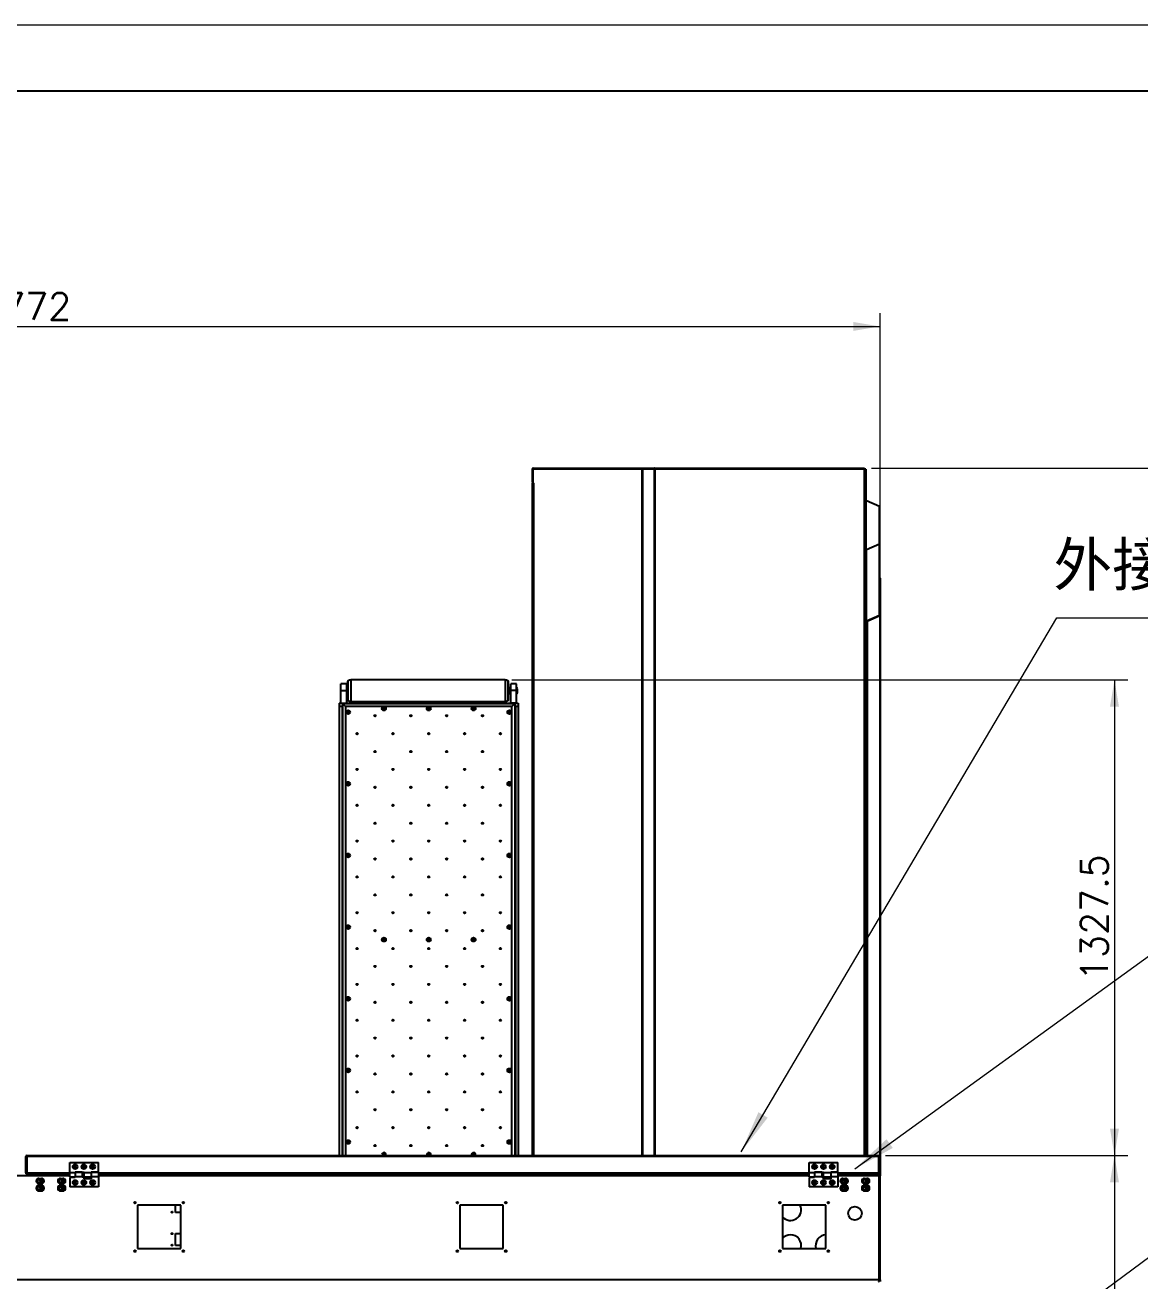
# Model space of a CAD drawing. Header units: millimetres. Extents: x 17243 to 30056, y 9468 to 18529.
# Drawn here: x 23708 to 26819, y 15023 to 18529 of the extents above; entities that cross this region are included whole.
import ezdxf

# ---------------------------------------------------------------- set-up
doc = ezdxf.new("R2010")
doc.units = ezdxf.units.MM
doc.layers.get('0').update_dxf_attribs({"lineweight": 18})
for name, color, linetype, lineweight in [('10', 7, 'Continuous', 18), ('9', 7, 'Continuous', 18), ('尺寸线层', 3, 'Continuous', 18), ('标注线', 6, 'Continuous', 9)]:
    doc.layers.add(name, color=color, linetype=linetype, lineweight=lineweight)
doc.styles.get("Standard").update_dxf_attribs({"font": 'txt.shx'})
doc.styles.add('宋体3.0', font='')
doc.styles.get('宋体3.0').set_extended_font_data('宋体')
doc.dimstyles.new('ISO-25', dxfattribs={"dimscale": 30, "dimtxt": 2.5, "dimasz": 2.5, "dimexe": 1.25, "dimexo": 0.625, "dimtad": 1, "dimdsep": 46, "dimtxsty": 'Standard', "dimcen": 2.5, "dimdle": 5, "dimadec": 0, "dimazin": 0, "dimtfac": 1, "dimtdec": 0, "dimtmove": 0, "dimatfit": 3, "dimfxl": 0, "dimarcsym": 0})

# ---------------------------------------------------------------- blocks, each defined once
blk = doc.blocks.new('*X3')
at = {"layer": '尺寸线层', "linetype": 'Continuous'}
blk.add_hatch(color=0, dxfattribs=at).paths.add_polyline_path([(-3041.9, -1036.2), (-2954.3, -952.9), (-2936.5, -977)], flags=0)
at = {"layer": '尺寸线层', "color": 0, "linetype": 'Continuous'}
for p, q in [((-3041.9, -1036.2), (-1639.7, 0)), ((-1639.7, 0), (0, 0))]:
    blk.add_line(p, q, dxfattribs=at)
at = {"layer": '尺寸线层', "color": 0}
blk.add_line((0, 0), (0, 0), dxfattribs=at)
blk = doc.blocks.new('*X4')
at = {"layer": '标注线', "linetype": 'Continuous'}
blk.add_hatch(color=0, dxfattribs=at).paths.add_polyline_path([(-2356.8, -602.9), (-2268.4, -520.3), (-2250.8, -544.6)], flags=0)
at = {"layer": '标注线', "color": 0, "linetype": 'Continuous'}
for p, q in [((-2356.8, -602.9), (-1524.5, 0)), ((-1524.5, 0), (0, 0))]:
    blk.add_line(p, q, dxfattribs=at)
at = {"layer": '标注线', "color": 0}
blk.add_line((0, 0), (0, 0), dxfattribs=at)
blk = doc.blocks.new('*X5')
at = {"layer": '标注线', "linetype": 'Continuous'}
blk.add_hatch(color=0, dxfattribs=at).paths.add_polyline_path([(-2431.2, -1491.5), (-2383, -1380.6), (-2357.2, -1395.8)], flags=0)
at = {"layer": '标注线', "color": 0, "linetype": 'Continuous'}
for p, q in [((-2431.2, -1491.5), (-1549.7, 0)), ((-1549.7, 0), (0, 0))]:
    blk.add_line(p, q, dxfattribs=at)
at = {"layer": '标注线', "color": 0}
blk.add_line((0, 0), (0, 0), dxfattribs=at)
blk = doc.blocks.new('*X20')
at = {"layer": '尺寸线层', "linetype": 'Continuous'}
for points in [[(28999.1, 17291.6), (28986.6, 17216.6), (29011.6, 17216.6)], [(28999.1, 11350.6), (28986.6, 11425.6), (29011.6, 11425.6)]]:
    blk.add_hatch(color=0, dxfattribs=at).paths.add_polyline_path(points, flags=0)
at = {"layer": '尺寸线层', "color": 0, "linetype": 'Continuous'}
for p, q in [((26069.5, 17291.6), (29036.6, 17291.6)), ((28999.1, 11350.6), (28999.1, 17291.6)), ((26069.5, 11350.6), (29036.6, 11350.6))]:
    blk.add_line(p, q, dxfattribs=at)
at = {"layer": '尺寸线层', "color": 0, "insert": (28942.9, 14321.1), "char_height": 75, "width": 353.571, "attachment_point": 5, "rotation": 90}
blk.add_mtext('5941', dxfattribs=at)
blk = doc.blocks.new('*X21')
at = {"layer": '尺寸线层', "linetype": 'Continuous'}
for points in [[(26748.1, 15373.1), (26760.6, 15298.1), (26735.6, 15298.1)], [(26748.1, 13466.6), (26760.6, 13541.6), (26735.6, 13541.6)]]:
    blk.add_hatch(color=0, dxfattribs=at).paths.add_polyline_path(points, flags=0)
at = {"layer": '尺寸线层', "color": 0, "linetype": 'Continuous'}
for p, q in [((26109.5, 15373.1), (26785.6, 15373.1)), ((26748.1, 15373.1), (26748.1, 13466.6)), ((25974, 13466.6), (26785.6, 13466.6))]:
    blk.add_line(p, q, dxfattribs=at)
at = {"layer": '尺寸线层', "color": 0, "insert": (26691.9, 14419.9), "char_height": 75, "width": 492.857, "attachment_point": 5, "rotation": 90}
blk.add_mtext('1906.5', dxfattribs=at)
blk = doc.blocks.new('*X22')
at = {"layer": '尺寸线层', "linetype": 'Continuous'}
for points in [[(26748.1, 16700.6), (26760.6, 16625.6), (26735.6, 16625.6)], [(26748.1, 15373.1), (26760.6, 15448.1), (26735.6, 15448.1)]]:
    blk.add_hatch(color=0, dxfattribs=at).paths.add_polyline_path(points, flags=0)
at = {"layer": '尺寸线层', "color": 0, "linetype": 'Continuous'}
for p, q in [((25066, 16700.6), (26785.6, 16700.6)), ((26748.1, 16700.6), (26748.1, 15373.1)), ((26109.5, 15373.1), (26785.6, 15373.1))]:
    blk.add_line(p, q, dxfattribs=at)
at = {"layer": '尺寸线层', "color": 0, "insert": (26691.9, 16036.9), "char_height": 75, "width": 482.143, "attachment_point": 5, "rotation": 90}
blk.add_mtext('1327.5', dxfattribs=at)
blk = doc.blocks.new('*X24')
at = {"layer": '尺寸线层', "linetype": 'Continuous'}
for points in [[(21321.8, 17687.3), (21396.8, 17699.8), (21396.8, 17674.8)], [(26093.8, 17687.3), (26018.8, 17699.8), (26018.8, 17674.8)]]:
    blk.add_hatch(color=0, dxfattribs=at).paths.add_polyline_path(points, flags=0)
at = {"layer": '尺寸线层', "color": 0, "linetype": 'Continuous'}
for p, q in [((21321.8, 15074.9), (21321.8, 17724.8)), ((26093.8, 15168.7), (26093.8, 17724.8)), ((21321.8, 17687.3), (26093.8, 17687.3))]:
    blk.add_line(p, q, dxfattribs=at)
at = {"layer": '尺寸线层', "color": 0, "insert": (23707.8, 17743.5), "char_height": 75, "width": 396.429, "attachment_point": 5}
blk.add_mtext('4772', dxfattribs=at)

msp = doc.modelspace()

# ---------------------------------------------------------------- linework, layer by layer
at = {"color": 7, "linetype": 'Continuous', "lineweight": 25}
for p, q in [((25124.788, 17288.605), (25123.288, 17288.605)), ((25123.288, 17288.605), (25123.288, 17251.605)), ((25124.788, 17288.69), (25124.788, 17250.355)), ((25429.745, 17288.69), (25124.788, 17288.69)), ((25126.288, 17290.105), (25126.288, 17291.605)), ((25126.288, 17291.605), (25430.526, 17291.605)), ((25126.288, 17290.105), (25430.526, 17290.105)), ((25430.495, 17288.69), (25429.745, 17288.69)), ((25463.984, 17288.69), (25430.495, 17288.69)), ((25430.526, 17290.105), (25430.526, 17291.605)), ((25430.526, 17291.605), (25431.276, 17291.605)), ((25430.526, 17290.105), (25431.276, 17290.105)), ((25431.276, 17290.105), (25431.276, 17291.605)), ((25431.276, 17291.605), (25464.138, 17291.605)), ((25431.276, 17290.105), (25464.138, 17290.105)), ((25463.984, 17288.605), (25463.984, 17288.69)), ((25464.734, 17288.69), (25463.984, 17288.69)), ((25464.092, 17288.605), (25463.984, 17288.605)), ((25465.592, 17288.605), (25464.092, 17288.605)), ((25464.138, 17290.105), (25464.138, 17291.605)), ((25465.592, 17291.605), (25464.138, 17291.605)), ((25465.592, 17290.105), (25464.138, 17290.105)), ((25464.734, 17288.605), (25464.734, 17288.69)), ((25465.592, 17291.605), (25465.592, 17288.605)), ((25465.592, 17291.605), (26050.788, 17291.605)), ((26050.788, 17288.605), (25465.592, 17288.605)), ((26050.788, 17288.605), (26050.788, 17291.605)), ((26050.788, 17291.605), (26050.874, 17291.605)), ((26050.788, 17290.105), (26050.874, 17290.105)), ((26052.288, 17288.69), (26050.788, 17288.69)), ((26053.788, 17288.605), (26050.788, 17288.605)), ((26050.874, 17290.105), (26050.874, 17291.605)), ((26052.288, 17288.69), (26053.788, 17288.69)), ((26052.288, 17288.605), (26052.288, 17288.69)), ((26053.788, 17288.605), (26053.788, 17288.69)), ((26053.788, 17288.605), (26053.788, 15373.105)), ((25123.288, 17251.605), (25124.788, 17251.605)), ((25123.288, 17249.605), (25123.288, 15373.105)), ((25123.288, 17249.605), (25126.288, 17249.605)), ((25127.038, 17250.355), (25124.788, 17250.355)), ((25124.788, 17250.355), (25124.788, 17250.105)), ((25124.788, 17250.105), (25124.788, 17249.605)), ((25126.288, 17250.105), (25124.788, 17250.105)), ((25127.038, 17250.105), (25126.288, 17250.105)), ((25126.288, 17250.105), (25126.288, 17249.605)), ((25126.288, 17249.605), (25127.038, 17249.605)), ((25127.038, 17249.605), (25127.038, 17250.355)), ((26092.078, 17184.518), (26056.078, 17200.217)), ((26056.087, 17200.217), (26056.078, 17200.217)), ((26092.087, 17184.518), (26056.087, 17200.217)), ((26092.087, 17184.518), (26092.078, 17184.518)), ((26092.087, 17184.514), (26092.087, 17184.518)), ((26092.298, 17184.324), (26092.288, 17184.324)), ((26092.298, 17080.237), (26092.298, 17184.324)), ((26056.078, 17064.345), (26092.078, 17080.043)), ((26056.087, 17064.345), (26092.087, 17080.043)), ((26092.087, 17080.043), (26092.078, 17080.043)), ((26092.087, 17080.043), (26092.087, 16881.578)), ((26092.298, 17080.237), (26092.288, 17080.237)), ((26092.288, 16881.773), (26092.288, 17080.237)), ((26092.298, 16880.238), (26092.298, 17080.237)), ((26056.078, 16865.88), (26056.078, 17064.345)), ((26056.087, 17064.345), (26056.078, 17064.345)), ((26056.087, 16865.879), (26056.087, 17064.345)), ((26093.587, 16984.963), (26092.298, 16985.525)), ((26093.587, 16984.963), (26093.578, 16984.962)), ((26093.587, 16984.961), (26093.58, 16984.961)), ((26093.587, 16984.963), (26093.587, 16984.961)), ((26093.788, 16984.767), (26093.798, 16984.767)), ((26093.798, 16984.767), (26093.798, 16880.681)), ((26056.078, 16865.811), (26092.078, 16881.509)), ((26056.078, 16865.88), (26056.087, 16865.879)), ((26056.078, 16865.811), (26056.078, 16864.345)), ((26056.078, 16864.345), (26056.087, 16864.451)), ((26056.087, 16864.345), (26056.078, 16864.345)), ((26056.087, 16865.879), (26092.087, 16881.578)), ((26056.087, 16864.451), (26092.078, 16880.146)), ((26092.087, 16880.043), (26056.087, 16864.345)), ((26056.087, 16864.345), (26056.087, 16864.451)), ((26057.578, 16864.788), (26057.578, 16864.787)), ((26057.587, 16864.787), (26057.578, 16864.788)), ((26057.587, 16864.787), (26057.578, 16864.787)), ((26057.587, 16864.787), (26093.587, 16880.486)), ((26092.078, 16881.509), (26092.078, 16880.146)), ((26092.078, 16880.146), (26092.087, 16880.151)), ((26092.087, 16880.151), (26092.087, 16880.043)), ((26092.288, 16881.703), (26092.288, 16881.773)), ((26092.288, 16881.703), (26092.288, 16880.238)), ((26092.298, 16880.238), (26092.288, 16880.238)), ((26093.578, 16880.487), (26093.587, 16880.486)), ((26093.798, 16880.681), (26093.788, 16880.681)), ((26093.788, 16880.681), (26093.788, 16880.68)), ((26093.788, 16880.68), (26093.788, 15370.105)), ((26093.798, 16880.68), (26093.788, 16880.68)), ((26093.798, 16880.681), (26093.798, 16880.68)), ((24605.288, 16689.605), (24589.288, 16689.605)), ((24589.288, 16670.605), (24589.288, 16689.605)), ((24605.288, 16670.605), (24605.288, 16689.605)), ((24608.288, 16643.905), (24608.288, 16697.305)), ((24609.788, 16698.105), (24609.088, 16698.105)), ((24609.788, 16643.105), (24609.788, 16698.105)), ((25047.288, 16700.605), (24617.288, 16700.605)), ((25055.488, 16698.105), (25054.788, 16698.105)), ((25054.788, 16698.105), (25054.788, 16643.105)), ((25056.288, 16697.305), (25056.288, 16643.905)), ((25079.288, 16689.605), (25063.288, 16689.605)), ((25063.288, 16670.605), (25063.288, 16689.605)), ((25079.288, 16670.605), (25079.288, 16689.605)), ((24589.288, 16670.605), (24605.288, 16670.605)), ((24589.288, 16635.605), (24589.288, 16670.605)), ((24608.288, 16678.105), (24605.288, 16678.105)), ((24605.288, 16674.346), (24608.288, 16674.346)), ((24605.288, 16635.605), (24605.288, 16670.605)), ((24608.288, 16666.863), (24605.288, 16666.863)), ((24605.288, 16663.105), (24608.288, 16663.105)), ((25060.288, 16678.105), (25056.288, 16678.105)), ((25060.288, 16674.346), (25056.288, 16674.346)), ((25056.288, 16666.863), (25060.288, 16666.863)), ((25056.288, 16663.105), (25060.288, 16663.105)), ((25060.288, 16678.105), (25060.288, 16674.346)), ((25063.288, 16675.605), (25060.288, 16675.605)), ((25060.288, 16674.346), (25060.288, 16666.863)), ((25060.288, 16666.863), (25060.288, 16663.105)), ((25060.288, 16665.605), (25063.288, 16665.605)), ((25079.288, 16670.605), (25063.288, 16670.605)), ((25063.288, 16635.605), (25063.288, 16670.605)), ((25080.038, 16678.605), (25079.288, 16678.605)), ((25079.288, 16635.605), (25079.288, 16670.605)), ((25079.288, 16662.605), (25080.038, 16662.605)), ((25081.288, 16675.515), (25081.288, 16663.857)), ((24584.288, 16635.605), (24584.288, 16627.605)), ((24584.288, 16635.605), (25084.288, 16635.605)), ((24584.288, 16627.605), (24584.288, 15373.105)), ((24584.288, 16627.605), (24594.288, 16627.605)), ((24589.288, 16635.605), (24605.288, 16635.605)), ((24592.288, 16627.605), (24594.288, 16627.605)), ((24602.288, 16626.605), (24594.288, 16634.605)), ((24594.288, 16634.605), (25074.288, 16634.605)), ((24594.288, 15373.105), (24594.288, 16634.605)), ((25066.288, 16626.605), (24602.288, 16626.605)), ((24602.288, 16626.605), (24602.288, 15373.105)), ((24609.088, 16643.105), (24609.788, 16643.105)), ((24617.288, 16640.605), (25047.288, 16640.605)), ((25054.788, 16643.105), (25055.488, 16643.105)), ((25079.288, 16635.605), (25063.288, 16635.605)), ((25074.288, 16634.605), (25066.288, 16626.605)), ((25066.288, 15373.105), (25066.288, 16626.605)), ((25074.288, 16634.605), (25074.288, 15373.105)), ((25074.288, 16627.605), (25076.288, 16627.605)), ((25074.288, 16627.605), (25084.288, 16627.605)), ((25084.288, 16635.605), (25084.288, 16627.605)), ((25084.288, 16627.605), (25084.288, 15373.105)), ((24608.068, 16612.667), (24606.892, 16610.579)), ((24609.288, 16610.605), (24606.892, 16610.579)), ((24606.892, 16610.579), (24608.112, 16608.517)), ((24610.464, 16612.692), (24608.068, 16612.667)), ((24608.068, 16612.667), (24609.288, 16610.605)), ((24608.112, 16608.517), (24609.288, 16610.605)), ((24608.112, 16608.517), (24610.508, 16608.542)), ((24610.464, 16612.692), (24609.288, 16610.605)), ((24611.684, 16610.63), (24609.288, 16610.605)), ((24610.508, 16608.542), (24609.288, 16610.605)), ((24611.684, 16610.63), (24610.464, 16612.692)), ((24610.508, 16608.542), (24611.684, 16610.63)), ((25058.068, 16612.667), (25056.892, 16610.579)), ((25059.288, 16610.605), (25056.892, 16610.579)), ((25056.892, 16610.579), (25058.112, 16608.517)), ((25060.464, 16612.692), (25058.068, 16612.667)), ((25058.068, 16612.667), (25059.288, 16610.605)), ((25058.112, 16608.517), (25059.288, 16610.605)), ((25058.112, 16608.517), (25060.508, 16608.542)), ((25060.464, 16612.692), (25059.288, 16610.605)), ((25061.684, 16610.63), (25059.288, 16610.605)), ((25060.508, 16608.542), (25059.288, 16610.605)), ((25061.684, 16610.63), (25060.464, 16612.692)), ((25060.508, 16608.542), (25061.684, 16610.63)), ((24608.068, 16412.667), (24606.892, 16410.579)), ((24609.288, 16410.605), (24606.892, 16410.579)), ((24606.892, 16410.579), (24608.112, 16408.517)), ((24610.464, 16412.692), (24608.068, 16412.667)), ((24608.068, 16412.667), (24609.288, 16410.605)), ((24608.112, 16408.517), (24609.288, 16410.605)), ((24608.112, 16408.517), (24610.508, 16408.542)), ((24610.464, 16412.692), (24609.288, 16410.605)), ((24611.684, 16410.63), (24609.288, 16410.605)), ((24610.508, 16408.542), (24609.288, 16410.605)), ((24611.684, 16410.63), (24610.464, 16412.692)), ((24610.508, 16408.542), (24611.684, 16410.63)), ((25058.068, 16412.667), (25056.892, 16410.579)), ((25059.288, 16410.605), (25056.892, 16410.579)), ((25056.892, 16410.579), (25058.112, 16408.517)), ((25060.464, 16412.692), (25058.068, 16412.667)), ((25058.068, 16412.667), (25059.288, 16410.605)), ((25058.112, 16408.517), (25059.288, 16410.605)), ((25058.112, 16408.517), (25060.508, 16408.542)), ((25060.464, 16412.692), (25059.288, 16410.605)), ((25061.684, 16410.63), (25059.288, 16410.605)), ((25060.508, 16408.542), (25059.288, 16410.605)), ((25061.684, 16410.63), (25060.464, 16412.692)), ((25060.508, 16408.542), (25061.684, 16410.63)), ((24608.068, 16212.667), (24606.892, 16210.579)), ((24609.288, 16210.605), (24606.892, 16210.579)), ((24606.892, 16210.579), (24608.112, 16208.517)), ((24610.464, 16212.692), (24608.068, 16212.667)), ((24608.068, 16212.667), (24609.288, 16210.605)), ((24608.112, 16208.517), (24609.288, 16210.605)), ((24608.112, 16208.517), (24610.508, 16208.542)), ((24610.464, 16212.692), (24609.288, 16210.605)), ((24611.684, 16210.63), (24609.288, 16210.605)), ((24610.508, 16208.542), (24609.288, 16210.605)), ((24611.684, 16210.63), (24610.464, 16212.692)), ((24610.508, 16208.542), (24611.684, 16210.63)), ((25058.068, 16212.667), (25056.892, 16210.579)), ((25059.288, 16210.605), (25056.892, 16210.579)), ((25056.892, 16210.579), (25058.112, 16208.517)), ((25060.464, 16212.692), (25058.068, 16212.667)), ((25058.068, 16212.667), (25059.288, 16210.605)), ((25058.112, 16208.517), (25059.288, 16210.605)), ((25058.112, 16208.517), (25060.508, 16208.542)), ((25060.464, 16212.692), (25059.288, 16210.605)), ((25061.684, 16210.63), (25059.288, 16210.605)), ((25060.508, 16208.542), (25059.288, 16210.605)), ((25061.684, 16210.63), (25060.464, 16212.692)), ((25060.508, 16208.542), (25061.684, 16210.63)), ((24608.068, 16012.667), (24606.892, 16010.579)), ((24609.288, 16010.605), (24606.892, 16010.579)), ((24606.892, 16010.579), (24608.112, 16008.517)), ((24610.464, 16012.692), (24608.068, 16012.667)), ((24608.068, 16012.667), (24609.288, 16010.605)), ((24608.112, 16008.517), (24609.288, 16010.605)), ((24608.112, 16008.517), (24610.508, 16008.542)), ((24610.464, 16012.692), (24609.288, 16010.605)), ((24611.684, 16010.63), (24609.288, 16010.605)), ((24610.508, 16008.542), (24609.288, 16010.605)), ((24611.684, 16010.63), (24610.464, 16012.692)), ((24610.508, 16008.542), (24611.684, 16010.63)), ((25058.068, 16012.667), (25056.892, 16010.579)), ((25059.288, 16010.605), (25056.892, 16010.579)), ((25056.892, 16010.579), (25058.112, 16008.517)), ((25060.464, 16012.692), (25058.068, 16012.667)), ((25058.068, 16012.667), (25059.288, 16010.605)), ((25058.112, 16008.517), (25059.288, 16010.605)), ((25058.112, 16008.517), (25060.508, 16008.542)), ((25060.464, 16012.692), (25059.288, 16010.605)), ((25061.684, 16010.63), (25059.288, 16010.605)), ((25060.508, 16008.542), (25059.288, 16010.605)), ((25061.684, 16010.63), (25060.464, 16012.692)), ((25060.508, 16008.542), (25061.684, 16010.63)), ((24608.068, 15812.667), (24606.892, 15810.579)), ((24609.288, 15810.605), (24606.892, 15810.579)), ((24606.892, 15810.579), (24608.112, 15808.517)), ((24610.464, 15812.692), (24608.068, 15812.667)), ((24608.068, 15812.667), (24609.288, 15810.605)), ((24608.112, 15808.517), (24609.288, 15810.605)), ((24610.464, 15812.692), (24609.288, 15810.605)), ((24611.684, 15810.63), (24609.288, 15810.605)), ((24610.508, 15808.542), (24609.288, 15810.605)), ((24611.684, 15810.63), (24610.464, 15812.692)), ((24610.508, 15808.542), (24611.684, 15810.63)), ((25058.068, 15812.667), (25056.892, 15810.579)), ((25059.288, 15810.605), (25056.892, 15810.579)), ((25056.892, 15810.579), (25058.112, 15808.517)), ((25060.464, 15812.692), (25058.068, 15812.667)), ((25058.068, 15812.667), (25059.288, 15810.605)), ((25058.112, 15808.517), (25059.288, 15810.605)), ((25060.464, 15812.692), (25059.288, 15810.605)), ((25061.684, 15810.63), (25059.288, 15810.605)), ((25060.508, 15808.542), (25059.288, 15810.605)), ((25061.684, 15810.63), (25060.464, 15812.692)), ((25060.508, 15808.542), (25061.684, 15810.63)), ((24608.112, 15808.517), (24610.508, 15808.542)), ((25058.112, 15808.517), (25060.508, 15808.542)), ((24608.068, 15612.667), (24606.892, 15610.579)), ((24609.288, 15610.605), (24606.892, 15610.579)), ((24606.892, 15610.579), (24608.112, 15608.517)), ((24610.464, 15612.692), (24608.068, 15612.667)), ((24608.068, 15612.667), (24609.288, 15610.605)), ((24608.112, 15608.517), (24609.288, 15610.605)), ((24608.112, 15608.517), (24610.508, 15608.542)), ((24610.464, 15612.692), (24609.288, 15610.605)), ((24611.684, 15610.63), (24609.288, 15610.605)), ((24610.508, 15608.542), (24609.288, 15610.605)), ((24611.684, 15610.63), (24610.464, 15612.692)), ((24610.508, 15608.542), (24611.684, 15610.63)), ((25058.068, 15612.667), (25056.892, 15610.579)), ((25059.288, 15610.605), (25056.892, 15610.579)), ((25056.892, 15610.579), (25058.112, 15608.517)), ((25060.464, 15612.692), (25058.068, 15612.667)), ((25058.068, 15612.667), (25059.288, 15610.605)), ((25058.112, 15608.517), (25059.288, 15610.605)), ((25058.112, 15608.517), (25060.508, 15608.542)), ((25060.464, 15612.692), (25059.288, 15610.605)), ((25061.684, 15610.63), (25059.288, 15610.605)), ((25060.508, 15608.542), (25059.288, 15610.605)), ((25061.684, 15610.63), (25060.464, 15612.692)), ((25060.508, 15608.542), (25061.684, 15610.63)), ((24608.068, 15412.667), (24606.892, 15410.579)), ((24609.288, 15410.605), (24606.892, 15410.579)), ((24606.892, 15410.579), (24608.112, 15408.517)), ((24610.464, 15412.692), (24608.068, 15412.667)), ((24608.068, 15412.667), (24609.288, 15410.605)), ((24608.112, 15408.517), (24609.288, 15410.605)), ((24608.112, 15408.517), (24610.508, 15408.542)), ((24610.464, 15412.692), (24609.288, 15410.605)), ((24611.684, 15410.63), (24609.288, 15410.605)), ((24610.508, 15408.542), (24609.288, 15410.605)), ((24611.684, 15410.63), (24610.464, 15412.692)), ((24610.508, 15408.542), (24611.684, 15410.63)), ((25058.068, 15412.667), (25056.892, 15410.579)), ((25059.288, 15410.605), (25056.892, 15410.579)), ((25056.892, 15410.579), (25058.112, 15408.517)), ((25060.464, 15412.692), (25058.068, 15412.667)), ((25058.068, 15412.667), (25059.288, 15410.605)), ((25058.112, 15408.517), (25059.288, 15410.605)), ((25058.112, 15408.517), (25060.508, 15408.542)), ((25060.464, 15412.692), (25059.288, 15410.605)), ((25061.684, 15410.63), (25059.288, 15410.605)), ((25060.508, 15408.542), (25059.288, 15410.605)), ((25061.684, 15410.63), (25060.464, 15412.692)), ((25060.508, 15408.542), (25061.684, 15410.63)), ((23711.288, 15370.105), (23709.788, 15370.105)), ((23709.788, 15369.344), (23709.788, 15370.105)), ((23709.788, 15324.605), (23709.788, 15369.344)), ((23711.288, 15369.344), (23709.788, 15369.344)), ((23711.288, 15369.344), (23711.288, 15370.105)), ((23711.288, 15324.605), (23711.288, 15369.344)), ((23712.702, 15369.344), (23712.702, 15324.605)), ((23712.702, 15369.344), (23712.788, 15369.344)), ((23712.788, 15373.105), (23712.788, 15370.105)), ((23712.788, 15373.105), (26090.788, 15373.105)), ((23712.788, 15370.105), (23712.788, 15369.344)), ((26090.788, 15370.105), (23712.788, 15370.105)), ((26090.788, 15370.105), (26090.788, 15373.105)), ((26090.788, 15369.344), (26090.788, 15370.105)), ((26090.788, 15369.344), (26090.874, 15369.344)), ((26090.874, 15324.605), (26090.874, 15369.344)), ((26092.288, 15370.105), (26093.788, 15370.105)), ((26092.288, 15369.344), (26092.288, 15370.105)), ((26092.288, 15369.344), (26093.788, 15369.344)), ((26092.288, 15369.344), (26092.288, 15324.605)), ((26093.788, 15369.344), (26093.788, 15370.105)), ((26093.788, 15369.344), (26093.788, 15324.605)), ((23711.288, 15324.605), (23709.788, 15324.605)), ((23712.702, 15349.605), (23711.288, 15349.605)), ((23712.788, 15321.605), (23712.788, 15323.105)), ((23712.788, 15323.105), (23712.967, 15323.105)), ((23712.788, 15321.605), (23713.495, 15321.605)), ((23832.288, 15321.605), (23713.495, 15321.605)), ((23773.788, 15316.605), (23773.788, 15321.605)), ((23791.788, 15316.605), (23791.788, 15321.605)), ((23832.288, 15353.605), (23912.288, 15353.605)), ((23832.288, 15325.605), (23832.288, 15353.605)), ((23832.288, 15325.605), (23847.288, 15325.605)), ((23832.288, 15313.605), (23832.288, 15325.605)), ((23847.288, 15327.605), (23867.288, 15327.605)), ((23847.288, 15325.605), (23847.288, 15327.605)), ((23872.288, 15325.605), (23847.288, 15325.605)), ((23847.288, 15325.605), (23847.288, 15313.605)), ((23867.288, 15327.605), (23867.288, 15325.605)), ((23867.288, 15325.605), (23867.288, 15313.605)), ((23867.288, 15325.605), (23892.288, 15325.605)), ((23872.288, 15313.605), (23872.288, 15325.605)), ((23892.288, 15327.605), (23912.288, 15327.605)), ((23892.288, 15325.605), (23892.288, 15327.605)), ((23912.288, 15325.605), (23892.288, 15325.605)), ((23892.288, 15325.605), (23892.288, 15313.605)), ((23912.288, 15327.605), (23912.288, 15353.605)), ((23912.288, 15325.605), (23912.288, 15313.605)), ((25896.288, 15321.605), (23912.288, 15321.605)), ((24584.288, 15321.605), (24584.288, 15316.605)), ((24594.288, 15316.605), (24594.288, 15321.605)), ((24602.288, 15321.605), (24602.288, 15316.605)), ((25066.288, 15316.605), (25066.288, 15321.605)), ((25074.288, 15321.605), (25074.288, 15316.605)), ((25084.288, 15321.605), (25084.288, 15316.605)), ((25123.288, 15321.605), (25123.288, 15316.605)), ((25896.288, 15353.605), (25976.288, 15353.605)), ((25896.288, 15325.605), (25896.288, 15353.605)), ((25896.288, 15325.605), (25911.288, 15325.605)), ((25896.288, 15313.605), (25896.288, 15325.605)), ((25911.288, 15327.605), (25931.288, 15327.605)), ((25911.288, 15325.605), (25911.288, 15327.605)), ((25936.288, 15325.605), (25911.288, 15325.605)), ((25911.288, 15325.605), (25911.288, 15313.605)), ((25931.288, 15327.605), (25931.288, 15325.605)), ((25931.288, 15325.605), (25956.288, 15325.605)), ((25931.288, 15325.605), (25931.288, 15313.605)), ((25936.288, 15313.605), (25936.288, 15325.605)), ((25956.288, 15327.605), (25976.288, 15327.605)), ((25956.288, 15325.605), (25956.288, 15327.605)), ((25976.288, 15325.605), (25956.288, 15325.605)), ((25956.288, 15325.605), (25956.288, 15313.605)), ((25976.288, 15327.605), (25976.288, 15353.605)), ((25976.288, 15325.605), (25976.288, 15313.605)), ((26090.081, 15321.605), (25976.288, 15321.605)), ((26017.788, 15319.605), (25976.288, 15319.605)), ((25993.788, 15316.605), (25993.788, 15319.605)), ((26017.788, 15319.605), (26000.788, 15319.605)), ((26017.788, 15316.605), (26017.788, 15321.605)), ((26035.788, 15316.605), (26035.788, 15321.605)), ((26091.788, 15319.605), (26035.788, 15319.605)), ((26089.788, 15319.605), (26035.788, 15319.605)), ((26090.081, 15321.605), (26090.788, 15321.605)), ((26090.605, 15323.105), (26090.788, 15323.105)), ((26090.788, 15321.605), (26090.788, 15323.105)), ((26092.288, 15349.605), (26090.874, 15349.605)), ((26091.788, 15316.605), (26091.788, 15319.605)), ((26092.288, 15324.605), (26093.788, 15324.605)), ((26093.788, 15324.605), (26093.788, 15317.605)), ((23832.288, 15316.605), (23586.288, 15316.605)), ((23742.788, 15304.433), (23742.788, 15298.776)), ((23742.788, 15284.433), (23742.788, 15278.776)), ((23746.288, 15309.105), (23753.288, 15309.105)), ((23746.288, 15306.105), (23753.288, 15306.105)), ((23753.288, 15297.105), (23746.288, 15297.105)), ((23746.288, 15294.105), (23753.288, 15294.105)), ((23746.288, 15289.105), (23753.288, 15289.105)), ((23746.288, 15286.105), (23753.288, 15286.105)), ((23806.288, 15309.105), (23813.288, 15309.105)), ((23806.288, 15306.105), (23813.288, 15306.105)), ((23813.288, 15297.105), (23806.288, 15297.105)), ((23806.288, 15294.105), (23813.288, 15294.105)), ((23806.288, 15289.105), (23813.288, 15289.105)), ((23806.288, 15286.105), (23813.288, 15286.105)), ((23832.288, 15313.605), (23847.288, 15313.605)), ((23832.288, 15311.605), (23832.288, 15285.605)), ((23847.288, 15311.605), (23832.288, 15311.605)), ((23912.288, 15285.605), (23832.288, 15285.605)), ((23872.288, 15313.605), (23847.288, 15313.605)), ((23847.288, 15313.605), (23847.288, 15311.605)), ((23867.288, 15313.605), (23892.288, 15313.605)), ((23872.288, 15307.412), (23872.288, 15313.605)), ((23892.288, 15307.412), (23872.288, 15307.412)), ((23912.288, 15313.605), (23892.288, 15313.605)), ((23892.288, 15313.605), (23892.288, 15307.412)), ((25896.288, 15316.605), (23912.288, 15316.605)), ((23912.288, 15313.605), (23912.288, 15285.605)), ((25896.288, 15313.605), (25911.288, 15313.605)), ((25896.288, 15311.605), (25896.288, 15285.605)), ((25911.288, 15311.605), (25896.288, 15311.605)), ((25976.288, 15285.605), (25896.288, 15285.605)), ((25936.288, 15313.605), (25911.288, 15313.605)), ((25911.288, 15313.605), (25911.288, 15311.605)), ((25931.288, 15313.605), (25956.288, 15313.605)), ((25936.288, 15307.412), (25936.288, 15313.605)), ((25956.288, 15307.412), (25936.288, 15307.412)), ((25976.288, 15313.605), (25956.288, 15313.605)), ((25956.288, 15313.605), (25956.288, 15307.412)), ((25993.788, 15319.087), (25976.288, 15319.087)), ((26091.581, 15316.605), (25976.288, 15316.605)), ((25976.288, 15313.605), (25976.288, 15285.605)), ((25986.788, 15304.433), (25986.788, 15298.776)), ((25986.788, 15284.433), (25986.788, 15278.776)), ((25990.288, 15309.105), (25997.288, 15309.105)), ((25990.288, 15306.105), (25997.288, 15306.105)), ((25997.288, 15297.105), (25990.288, 15297.105)), ((25990.288, 15294.105), (25997.288, 15294.105)), ((25990.288, 15289.105), (25997.288, 15289.105)), ((25990.288, 15286.105), (25997.288, 15286.105)), ((26050.288, 15309.105), (26057.288, 15309.105)), ((26050.288, 15306.105), (26057.288, 15306.105)), ((26057.288, 15297.105), (26050.288, 15297.105)), ((26050.288, 15294.105), (26057.288, 15294.105)), ((26050.288, 15289.105), (26057.288, 15289.105)), ((26050.288, 15286.105), (26057.288, 15286.105)), ((26091.581, 15026.105), (26091.581, 15316.605)), ((26092.288, 15316.605), (26091.581, 15316.605)), ((26091.788, 15317.605), (26091.788, 15316.605)), ((26093.788, 15316.605), (26092.288, 15316.605)), ((26092.288, 15313.129), (26092.288, 15316.605)), ((26092.288, 15313.129), (26092.288, 15310.205)), ((26092.288, 15310.205), (26092.288, 15273.005)), ((26093.788, 15317.605), (26093.788, 15316.605)), ((26093.788, 15026.105), (26093.788, 15316.605)), ((23753.288, 15277.105), (23746.288, 15277.105)), ((23746.288, 15274.105), (23753.288, 15274.105)), ((23813.288, 15277.105), (23806.288, 15277.105)), ((23806.288, 15274.105), (23813.288, 15274.105)), ((25997.288, 15277.105), (25990.288, 15277.105)), ((25990.288, 15274.105), (25997.288, 15274.105)), ((26057.288, 15277.105), (26050.288, 15277.105)), ((26050.288, 15274.105), (26057.288, 15274.105)), ((26092.288, 15266.605), (26091.581, 15266.605)), ((26091.788, 15073.105), (26091.788, 15266.605)), ((26092.288, 15273.005), (26092.288, 15270.08)), ((26092.288, 15070.668), (26092.288, 15270.08)), ((24021.288, 15234.105), (24021.288, 15113.105)), ((24142.288, 15234.105), (24021.288, 15234.105)), ((24127.788, 15213.605), (24127.788, 15234.105)), ((24142.288, 15113.105), (24142.288, 15234.105)), ((25042.288, 15234.105), (24921.288, 15234.105)), ((24921.288, 15234.105), (24921.288, 15113.105)), ((25042.288, 15113.105), (25042.288, 15234.105)), ((25942.288, 15234.105), (25821.288, 15234.105)), ((25821.288, 15234.105), (25821.288, 15113.105)), ((25942.288, 15113.105), (25942.288, 15234.105)), ((24142.288, 15213.605), (24127.788, 15213.605)), ((24127.788, 15155.605), (24142.288, 15155.605)), ((24127.788, 15121.605), (24127.788, 15155.605)), ((24021.288, 15113.105), (24142.288, 15113.105)), ((24142.288, 15121.605), (24127.788, 15121.605)), ((24921.288, 15113.105), (25042.288, 15113.105)), ((25821.288, 15113.105), (25942.288, 15113.105)), ((26091.581, 15073.105), (26092.288, 15073.105)), ((26092.288, 15068.105), (26092.288, 15070.668)), ((26092.288, 15028.105), (26092.288, 15068.105)), ((26091.581, 15026.105), (21323.995, 15026.105)), ((26092.288, 15024.685), (26092.288, 15028.105)), ((26093.788, 15026.105), (26092.288, 15026.105)), ((26093.788, 15026.105), (26093.788, 15021.605))]:
    msp.add_line(p, q, dxfattribs=at)
at = {"color": 8, "linetype": 'Continuous', "lineweight": 25}
for p, q in [((25429.745, 15373.105), (25429.745, 17288.69)), ((25430.495, 17288.69), (25430.495, 15373.105)), ((25464.092, 15373.105), (25464.092, 17288.605)), ((25465.592, 17288.605), (25465.592, 15373.105)), ((26050.788, 15373.105), (26050.788, 17288.605)), ((25126.288, 17249.605), (25126.288, 15373.105)), ((26057.578, 16864.787), (26057.578, 15373.105)), ((26093.578, 16880.482), (26093.578, 15371.208)), ((24609.088, 16643.105), (24609.088, 16698.105)), ((24617.288, 16700.605), (24617.288, 16640.605)), ((25047.288, 16700.605), (25047.288, 16640.605)), ((25055.488, 16698.105), (25055.488, 16643.105)), ((25080.038, 16676.424), (25080.038, 16678.605)), ((25080.038, 16662.605), (25080.038, 16676.424)), ((24592.288, 16627.605), (24592.288, 15373.105)), ((25076.288, 16627.605), (25076.288, 15373.105)), ((24733.803, 16551.479), (24733.803, 16549.73)), ((24934.773, 16551.479), (24934.773, 16549.73)), ((24733.803, 16451.479), (24733.803, 16449.73)), ((24934.773, 16451.479), (24934.773, 16449.73)), ((24733.803, 16351.479), (24733.803, 16349.73)), ((24934.773, 16351.479), (24934.773, 16349.73)), ((24733.803, 16251.479), (24733.803, 16249.73)), ((24934.773, 16251.479), (24934.773, 16249.73)), ((24733.803, 16151.479), (24733.803, 16149.73)), ((24934.773, 16151.479), (24934.773, 16149.73)), ((24733.803, 16051.479), (24733.803, 16049.73)), ((24934.773, 16051.479), (24934.773, 16049.73)), ((24733.803, 15951.479), (24733.803, 15949.73)), ((24934.773, 15951.479), (24934.773, 15949.73)), ((24733.803, 15851.479), (24733.803, 15849.73)), ((24934.773, 15851.479), (24934.773, 15849.73)), ((24733.803, 15751.479), (24733.803, 15749.73)), ((24934.773, 15751.479), (24934.773, 15749.73)), ((24733.803, 15651.479), (24733.803, 15649.73)), ((24934.773, 15651.479), (24934.773, 15649.73)), ((24733.803, 15551.479), (24733.803, 15549.73)), ((24934.773, 15551.479), (24934.773, 15549.73)), ((24733.803, 15451.479), (24733.803, 15449.73)), ((24934.773, 15451.479), (24934.773, 15449.73)), ((23712.702, 15353.105), (23711.288, 15353.105)), ((23712.702, 15324.605), (23832.288, 15324.605)), ((23843.999, 15341.875), (23847.773, 15341.875)), ((23868.499, 15341.875), (23872.273, 15341.875)), ((23892.999, 15341.875), (23896.773, 15341.875)), ((23912.288, 15324.605), (25896.288, 15324.605)), ((24592.288, 15321.605), (24592.288, 15316.605)), ((25076.288, 15321.605), (25076.288, 15316.605)), ((25126.288, 15321.605), (25126.288, 15316.605)), ((25429.745, 15316.605), (25429.745, 15321.605)), ((25430.495, 15321.605), (25430.495, 15316.605)), ((25464.092, 15316.605), (25464.092, 15321.605)), ((25465.592, 15321.605), (25465.592, 15316.605)), ((25907.999, 15341.875), (25911.773, 15341.875)), ((25932.499, 15341.875), (25936.273, 15341.875)), ((25956.999, 15341.875), (25960.773, 15341.875)), ((25976.288, 15324.605), (26090.874, 15324.605)), ((26000.788, 15316.605), (26000.788, 15319.605)), ((26092.288, 15353.105), (26090.874, 15353.105)), ((26093.578, 15323.621), (26093.578, 15318.884)), ((26092.288, 15310.205), (26091.581, 15310.205)), ((26092.288, 15273.005), (26091.581, 15273.005)), ((26091.581, 15068.105), (26092.288, 15068.105)), ((26091.581, 15028.105), (26092.288, 15028.105))]:
    msp.add_line(p, q, dxfattribs=at)
at = {"color": 7, "linetype": 'Continuous', "lineweight": 25}
for points in [[(24703.788, 15375.605), (24703.976, 15374.181), (24704.389, 15373.105)], [(24828.788, 15375.605), (24828.976, 15374.181), (24829.389, 15373.105)], [(24953.788, 15375.605), (24953.976, 15374.181), (24954.389, 15373.105)]]:
    msp.add_lwpolyline(points, dxfattribs=at)
for centre, radius in [((24709.288, 16620.605), 5.5), ((24709.288, 16620.605), 3.3), ((24709.288, 16620.605), 2.5), ((24834.288, 16620.605), 5.5), ((24834.288, 16620.605), 3.3), ((24834.288, 16620.605), 2.5), ((24959.288, 16620.605), 5.5), ((24959.288, 16620.605), 3.3), ((24959.288, 16620.605), 2.5), ((24609.288, 16610.605), 5.5), ((24684.288, 16600.605), 2), ((24684.288, 16600.605), 1), ((24784.288, 16600.605), 2), ((24784.288, 16600.605), 1), ((24884.288, 16600.605), 2), ((24884.288, 16600.605), 1), ((24984.288, 16600.605), 2), ((24984.288, 16600.605), 1), ((25059.288, 16610.605), 5.5), ((24634.288, 16550.605), 2), ((24634.288, 16550.605), 1), ((24734.288, 16550.605), 2), ((24734.288, 16550.605), 1), ((24834.288, 16550.605), 2), ((24834.288, 16550.605), 1), ((24934.288, 16550.605), 2), ((24934.288, 16550.605), 1), ((25034.288, 16550.605), 2), ((25034.288, 16550.605), 1), ((24684.288, 16500.605), 2), ((24684.288, 16500.605), 1), ((24784.288, 16500.605), 2), ((24784.288, 16500.605), 1), ((24884.288, 16500.605), 2), ((24884.288, 16500.605), 1), ((24984.288, 16500.605), 2), ((24984.288, 16500.605), 1), ((24634.288, 16450.605), 2), ((24634.288, 16450.605), 1), ((24734.288, 16450.605), 2), ((24734.288, 16450.605), 1), ((24834.288, 16450.605), 2), ((24834.288, 16450.605), 1), ((24934.288, 16450.605), 2), ((24934.288, 16450.605), 1), ((25034.288, 16450.605), 2), ((25034.288, 16450.605), 1), ((24609.288, 16410.605), 5.5), ((25059.288, 16410.605), 5.5), ((24684.288, 16400.605), 2), ((24684.288, 16400.605), 1), ((24784.288, 16400.605), 2), ((24784.288, 16400.605), 1), ((24884.288, 16400.605), 2), ((24884.288, 16400.605), 1), ((24984.288, 16400.605), 2), ((24984.288, 16400.605), 1), ((24634.288, 16350.605), 2), ((24634.288, 16350.605), 1), ((24734.288, 16350.605), 2), ((24734.288, 16350.605), 1), ((24834.288, 16350.605), 2), ((24834.288, 16350.605), 1), ((24934.288, 16350.605), 2), ((24934.288, 16350.605), 1), ((25034.288, 16350.605), 2), ((25034.288, 16350.605), 1), ((24684.288, 16300.605), 2), ((24684.288, 16300.605), 1), ((24784.288, 16300.605), 2), ((24784.288, 16300.605), 1), ((24884.288, 16300.605), 2), ((24884.288, 16300.605), 1), ((24984.288, 16300.605), 2), ((24984.288, 16300.605), 1), ((24634.288, 16250.605), 2), ((24634.288, 16250.605), 1), ((24734.288, 16250.605), 2), ((24734.288, 16250.605), 1), ((24834.288, 16250.605), 2), ((24834.288, 16250.605), 1), ((24934.288, 16250.605), 2), ((24934.288, 16250.605), 1), ((25034.288, 16250.605), 2), ((25034.288, 16250.605), 1), ((24609.288, 16210.605), 5.5), ((24684.288, 16200.605), 2), ((24684.288, 16200.605), 1), ((24784.288, 16200.605), 2), ((24784.288, 16200.605), 1), ((24884.288, 16200.605), 2), ((24884.288, 16200.605), 1), ((24984.288, 16200.605), 2), ((24984.288, 16200.605), 1), ((25059.288, 16210.605), 5.5), ((24634.288, 16150.605), 2), ((24634.288, 16150.605), 1), ((24734.288, 16150.605), 2), ((24734.288, 16150.605), 1), ((24834.288, 16150.605), 2), ((24834.288, 16150.605), 1), ((24934.288, 16150.605), 2), ((24934.288, 16150.605), 1), ((25034.288, 16150.605), 2), ((25034.288, 16150.605), 1), ((24684.288, 16100.605), 2), ((24684.288, 16100.605), 1), ((24784.288, 16100.605), 2), ((24784.288, 16100.605), 1), ((24884.288, 16100.605), 2), ((24884.288, 16100.605), 1), ((24984.288, 16100.605), 2), ((24984.288, 16100.605), 1), ((24634.288, 16050.605), 2), ((24634.288, 16050.605), 1), ((24734.288, 16050.605), 2), ((24734.288, 16050.605), 1), ((24834.288, 16050.605), 2), ((24834.288, 16050.605), 1), ((24934.288, 16050.605), 2), ((24934.288, 16050.605), 1), ((25034.288, 16050.605), 2), ((25034.288, 16050.605), 1), ((24609.288, 16010.605), 5.5), ((24684.288, 16000.605), 2), ((24684.288, 16000.605), 1), ((24784.288, 16000.605), 2), ((24784.288, 16000.605), 1), ((24884.288, 16000.605), 2), ((24884.288, 16000.605), 1), ((24984.288, 16000.605), 2), ((24984.288, 16000.605), 1), ((25059.288, 16010.605), 5.5), ((24634.288, 15950.605), 2), ((24634.288, 15950.605), 1), ((24709.288, 15975.605), 5.5), ((24709.288, 15975.605), 3.3), ((24709.288, 15975.605), 2.5), ((24734.288, 15950.605), 2), ((24734.288, 15950.605), 1), ((24834.288, 15975.605), 5.5), ((24834.288, 15975.605), 3.3), ((24834.288, 15975.605), 2.5), ((24834.288, 15950.605), 2), ((24834.288, 15950.605), 1), ((24934.288, 15950.605), 2), ((24934.288, 15950.605), 1), ((24959.288, 15975.605), 5.5), ((24959.288, 15975.605), 3.3), ((24959.288, 15975.605), 2.5), ((25034.288, 15950.605), 2), ((25034.288, 15950.605), 1), ((24684.288, 15900.605), 2), ((24684.288, 15900.605), 1), ((24784.288, 15900.605), 2), ((24784.288, 15900.605), 1), ((24884.288, 15900.605), 2), ((24884.288, 15900.605), 1), ((24984.288, 15900.605), 2), ((24984.288, 15900.605), 1), ((24634.288, 15850.605), 2), ((24634.288, 15850.605), 1), ((24734.288, 15850.605), 2), ((24734.288, 15850.605), 1), ((24834.288, 15850.605), 2), ((24834.288, 15850.605), 1), ((24934.288, 15850.605), 2), ((24934.288, 15850.605), 1), ((25034.288, 15850.605), 2), ((25034.288, 15850.605), 1), ((24609.288, 15810.605), 5.5), ((25059.288, 15810.605), 5.5), ((24684.288, 15800.605), 2), ((24684.288, 15800.605), 1), ((24784.288, 15800.605), 2), ((24784.288, 15800.605), 1), ((24884.288, 15800.605), 2), ((24884.288, 15800.605), 1), ((24984.288, 15800.605), 2), ((24984.288, 15800.605), 1), ((24634.288, 15750.605), 2), ((24634.288, 15750.605), 1), ((24734.288, 15750.605), 2), ((24734.288, 15750.605), 1), ((24834.288, 15750.605), 2), ((24834.288, 15750.605), 1), ((24934.288, 15750.605), 2), ((24934.288, 15750.605), 1), ((25034.288, 15750.605), 2), ((25034.288, 15750.605), 1), ((24684.288, 15700.605), 2), ((24684.288, 15700.605), 1), ((24784.288, 15700.605), 2), ((24784.288, 15700.605), 1), ((24884.288, 15700.605), 2), ((24884.288, 15700.605), 1), ((24984.288, 15700.605), 2), ((24984.288, 15700.605), 1), ((24634.288, 15650.605), 2), ((24634.288, 15650.605), 1), ((24734.288, 15650.605), 2), ((24734.288, 15650.605), 1), ((24834.288, 15650.605), 2), ((24834.288, 15650.605), 1), ((24934.288, 15650.605), 2), ((24934.288, 15650.605), 1), ((25034.288, 15650.605), 2), ((25034.288, 15650.605), 1), ((24609.288, 15610.605), 5.5), ((24684.288, 15600.605), 2), ((24684.288, 15600.605), 1), ((24784.288, 15600.605), 2), ((24784.288, 15600.605), 1), ((24884.288, 15600.605), 2), ((24884.288, 15600.605), 1), ((24984.288, 15600.605), 2), ((24984.288, 15600.605), 1), ((25059.288, 15610.605), 5.5), ((24634.288, 15550.605), 2), ((24634.288, 15550.605), 1), ((24734.288, 15550.605), 2), ((24734.288, 15550.605), 1), ((24834.288, 15550.605), 2), ((24834.288, 15550.605), 1), ((24934.288, 15550.605), 2), ((24934.288, 15550.605), 1), ((25034.288, 15550.605), 2), ((25034.288, 15550.605), 1), ((24684.288, 15500.605), 2), ((24684.288, 15500.605), 1), ((24784.288, 15500.605), 2), ((24784.288, 15500.605), 1), ((24884.288, 15500.605), 2), ((24884.288, 15500.605), 1), ((24984.288, 15500.605), 2), ((24984.288, 15500.605), 1), ((24634.288, 15450.605), 2), ((24634.288, 15450.605), 1), ((24734.288, 15450.605), 2), ((24734.288, 15450.605), 1), ((24834.288, 15450.605), 2), ((24834.288, 15450.605), 1), ((24934.288, 15450.605), 2), ((24934.288, 15450.605), 1), ((25034.288, 15450.605), 2), ((25034.288, 15450.605), 1), ((24609.288, 15410.605), 5.5), ((24684.288, 15400.605), 2), ((24684.288, 15400.605), 1), ((24784.288, 15400.605), 2), ((24784.288, 15400.605), 1), ((24884.288, 15400.605), 2), ((24884.288, 15400.605), 1), ((24984.288, 15400.605), 2), ((24984.288, 15400.605), 1), ((25059.288, 15410.605), 5.5), ((24709.288, 15375.605), 2.5), ((24834.288, 15375.605), 2.5), ((24959.288, 15375.605), 2.5), ((23847.288, 15341.605), 6.6), ((23847.288, 15341.605), 3.3), ((23871.788, 15341.605), 6.6), ((23871.788, 15341.605), 3.3), ((23896.288, 15341.605), 6.6), ((23896.288, 15341.605), 3.3), ((25911.288, 15341.605), 6.6), ((25911.288, 15341.605), 3.3), ((25935.788, 15341.605), 6.6), ((25935.788, 15341.605), 3.3), ((25960.288, 15341.605), 6.6), ((25960.288, 15341.605), 3.3), ((23752.788, 15301.605), 3.4), ((23752.788, 15281.605), 3.4), ((23812.788, 15301.605), 3.4), ((23812.788, 15281.605), 3.4), ((23847.288, 15297.605), 6.6), ((23847.288, 15297.605), 3.3), ((23871.788, 15297.605), 6.6), ((23871.788, 15297.605), 3.3), ((23896.288, 15297.605), 6.6), ((23896.288, 15297.605), 3.3), ((25911.288, 15297.605), 6.6), ((25911.288, 15297.605), 3.3), ((25935.788, 15297.605), 6.6), ((25935.788, 15297.605), 3.3), ((25960.288, 15297.605), 6.6), ((25960.288, 15297.605), 3.3), ((25996.788, 15301.605), 3.4), ((25996.788, 15281.605), 3.4), ((26056.788, 15301.605), 3.4), ((26056.788, 15281.605), 3.4), ((24014.288, 15241.105), 2.25), ((24117.788, 15214.605), 1.65), ((24149.288, 15241.105), 2.25), ((24914.288, 15241.105), 2.25), ((25049.288, 15241.105), 2.25), ((25814.288, 15241.105), 2.25), ((25949.288, 15241.105), 2.25), ((26023.788, 15211.605), 19), ((24117.788, 15154.605), 1.65), ((24117.788, 15122.605), 1.65), ((24014.288, 15106.105), 2.25), ((24149.288, 15106.105), 2.25), ((24914.288, 15106.105), 2.25), ((25049.288, 15106.105), 2.25), ((25814.288, 15106.105), 2.25), ((25949.288, 15106.105), 2.25)]:
    msp.add_circle(centre, radius, dxfattribs=at)
for centre, radius, start, end in [((25126.288, 17288.605), 3, 90, 180), ((25126.288, 17288.605), 1.5, 90, 176.721411), ((24609.088, 16697.305), 0.8, 90, 180), ((24617.288, 16688.105), 12.5, 90, 126.869898), ((25047.288, 16688.105), 12.5, 53.130102, 90), ((25055.488, 16697.305), 0.8, 0, 90), ((25080.038, 16677.355), 1.25, 0, 90), ((25080.038, 16663.855), 1.25, 270, 0), ((24609.088, 16643.905), 0.8, 180, 270), ((24617.288, 16653.105), 12.5, 233.130102, 270), ((25047.288, 16653.105), 12.5, 270, 306.869898), ((25055.488, 16643.905), 0.8, 270, 0), ((23712.788, 15370.105), 3, 90, 180), ((23712.788, 15370.105), 1.5, 90, 180), ((24709.288, 15375.605), 5.5, 332.964308, 180), ((24709.288, 15375.605), 3.3, 310.749054, 180), ((24709.288, 15375.605), 3.3, 180, 229.250946), ((24834.288, 15375.605), 5.5, 332.964308, 180), ((24834.288, 15375.605), 3.3, 310.749054, 180), ((24834.288, 15375.605), 3.3, 180, 229.250946), ((24959.288, 15375.605), 5.5, 332.964308, 180), ((24959.288, 15375.605), 3.3, 310.749054, 180), ((24959.288, 15375.605), 3.3, 180, 229.250946), ((26090.788, 15370.105), 3, 360, 90), ((26090.788, 15370.105), 1.5, 360, 90), ((23845.288, 15341.605), 2.5, 0, 93.059033), ((23845.288, 15341.605), 2.5, 266.940167, 0), ((23869.788, 15341.605), 2.5, 0, 94.476317), ((23869.788, 15341.605), 2.5, 265.52474, 0), ((23894.288, 15341.605), 2.5, 0, 92.979579), ((23894.288, 15341.605), 2.5, 267.019517, 360), ((25909.288, 15341.605), 2.5, 0, 93.059033), ((25909.288, 15341.605), 2.5, 266.940167, 0), ((25933.788, 15341.605), 2.5, 0, 93.217957), ((25933.788, 15341.605), 2.5, 266.781451, 0), ((25958.288, 15341.605), 2.5, 266.913235, 0), ((25958.288, 15341.605), 2.5, 360, 93.086), ((26089.788, 15317.605), 4, 0, 90), ((26089.788, 15317.605), 2, 0, 90), ((23746.288, 15301.605), 7.5, 90, 270), ((23746.288, 15281.605), 7.5, 90, 270), ((23746.288, 15301.605), 4.5, 90, 270), ((23746.288, 15281.605), 4.5, 90, 270), ((23753.288, 15301.605), 7.5, 270, 90), ((23753.288, 15301.605), 4.5, 270, 90), ((23753.288, 15281.605), 7.5, 270, 90), ((23753.288, 15281.605), 4.5, 270, 90), ((23806.288, 15301.605), 7.5, 90, 270), ((23806.288, 15281.605), 7.5, 90, 270), ((23806.288, 15301.605), 4.5, 90, 270), ((23806.288, 15281.605), 4.5, 90, 270), ((23813.288, 15301.605), 7.5, 270, 90), ((23813.288, 15301.605), 4.5, 270, 90), ((23813.288, 15281.605), 7.5, 270, 90), ((23813.288, 15281.605), 4.5, 270, 90), ((23845.288, 15297.605), 2.5, 266.594432, 93.40522), ((23869.788, 15297.605), 2.5, 265.898335, 94.102236), ((23894.288, 15297.605), 2.5, 265.532326, 94.468727), ((25909.288, 15297.605), 2.5, 267.026818, 92.972263), ((25933.788, 15297.605), 2.5, 265.442126, 94.559046), ((25958.288, 15297.605), 2.5, 266.481146, 93.518656), ((25990.288, 15301.605), 7.5, 90, 270), ((25990.288, 15281.605), 7.5, 90, 270), ((25990.288, 15301.605), 4.5, 90, 270), ((25990.288, 15281.605), 4.5, 90, 270), ((25997.288, 15301.605), 7.5, 270, 90), ((25997.288, 15301.605), 4.5, 270, 90), ((25997.288, 15281.605), 7.5, 270, 90), ((25997.288, 15281.605), 4.5, 270, 90), ((26050.288, 15301.605), 7.5, 90, 270), ((26050.288, 15281.605), 7.5, 90, 270), ((26050.288, 15301.605), 4.5, 90, 270), ((26050.288, 15281.605), 4.5, 90, 270), ((26057.288, 15301.605), 7.5, 270, 90), ((26057.288, 15301.605), 4.5, 270, 90), ((26057.288, 15281.605), 7.5, 270, 90), ((26057.288, 15281.605), 4.5, 270, 90), ((25843.788, 15221.605), 30, 221.409622, 24.624318), ((25843.788, 15121.605), 30, 90, 138.590378), ((25843.788, 15121.605), 30, 343.54075, 90), ((25943.788, 15121.605), 30, 92.865984, 196.45925)]:
    msp.add_arc(centre, radius, start, end, dxfattribs=at)
for centre, start_param, end_param in [((26054.288, 17200.023), 0.46259981, 1.82347658), ((26090.288, 17184.324), 0, 0.46259981), ((26090.288, 17080.237), 5.8205855, 6.28318531), ((26054.288, 17064.539), 4.45970873, 5.8205855), ((26091.788, 16984.767), 0, 0.46259981), ((26054.288, 16866.075), 4.45970873, 5.8205855), ((26054.288, 16866.005), 4.45970873, 5.8205855), ((26054.288, 16864.539), 4.45970873, 5.8205855), ((26055.788, 16864.982), 5.15687745, 5.8205855), ((26090.288, 16881.773), 5.8205855, 6.28318531), ((26090.288, 16881.703), 5.8205855, 6.28318531), ((26090.288, 16880.238), 5.8205855, 6.28318531), ((26091.788, 16880.681), 5.8205855, 6.28318531)]:
    msp.add_ellipse(centre, major_axis=(2, 0), ratio=0.21746425, start_param=start_param, end_param=end_param, dxfattribs=at)
for points, knots in [([(23709.788, 15324.605), (23709.822, 15324.262), (23709.89, 15323.578), (23710.422, 15322.67), (23711.202, 15321.991), (23712.043, 15321.65), (23712.586, 15321.617), (23712.788, 15321.605)], [0, 0, 0, 0, 1.02443479, 2.04891401, 3.07339332, 4.09787221, 4.70532388, 4.70532388, 4.70532388, 4.70532388]), ([(23711.288, 15324.605), (23711.307, 15324.426), (23711.344, 15324.07), (23711.631, 15323.603), (23712.05, 15323.263), (23712.465, 15323.119), (23712.715, 15323.108), (23712.788, 15323.105)], [0, 0, 0, 0, 0.53326124, 1.06652245, 1.59960519, 2.1326873, 2.35242829, 2.35242829, 2.35242829, 2.35242829]), ([(23713.495, 15321.605), (23713.438, 15321.639), (23713.323, 15321.707), (23713.15, 15322.238), (23712.977, 15323.019), (23712.828, 15323.86), (23712.736, 15324.402), (23712.702, 15324.605)], [0, 0, 0, 0, 0.6851927, 1.3704151, 2.05563758, 2.74085977, 3.14715351, 3.14715351, 3.14715351, 3.14715351]), ([(26090.874, 15324.605), (26090.816, 15324.262), (26090.701, 15323.578), (26090.528, 15322.67), (26090.356, 15321.991), (26090.206, 15321.65), (26090.115, 15321.617), (26090.081, 15321.605)], [0, 0, 0, 0, 0.68627775, 1.37258526, 2.05889284, 2.74520013, 3.15213727, 3.15213727, 3.15213727, 3.15213727]), ([(26090.788, 15321.605), (26091.13, 15321.639), (26091.814, 15321.707), (26092.723, 15322.238), (26093.402, 15323.019), (26093.743, 15323.86), (26093.776, 15324.402), (26093.788, 15324.605)], [0, 0, 0, 0, 1.02443479, 2.04891401, 3.07339332, 4.09787221, 4.70532388, 4.70532388, 4.70532388, 4.70532388]), ([(26090.788, 15323.105), (26090.966, 15323.123), (26091.322, 15323.16), (26091.79, 15323.447), (26092.13, 15323.866), (26092.274, 15324.281), (26092.285, 15324.531), (26092.288, 15324.605)], [0, 0, 0, 0, 0.53326124, 1.06652245, 1.59960519, 2.1326873, 2.35242829, 2.35242829, 2.35242829, 2.35242829]), ([(26091.581, 15026.105), (26091.423, 15025.617), (26091.092, 15024.599), (26090.589, 15023.215), (26090.071, 15022.159), (26089.637, 15021.663), (26089.376, 15021.619), (26089.288, 15021.605)], [0, 0, 0, 0, 1.07664868, 2.25131563, 3.42604853, 4.60077982, 5.2038954, 5.2038954, 5.2038954, 5.2038954]), ([(26089.288, 15021.605), (26089.775, 15021.651), (26090.794, 15021.748), (26092.178, 15022.537), (26093.234, 15023.754), (26093.729, 15025.03), (26093.773, 15025.832), (26093.788, 15026.105)], [0, 0, 0, 0, 1.46033465, 3.0536184, 4.6469916, 6.24036263, 7.05841089, 7.05841089, 7.05841089, 7.05841089]), ([(26090.669, 15023.491), (26090.902, 15023.617), (26091.466, 15023.923), (26092.054, 15024.792), (26092.277, 15025.592), (26092.287, 15026.035), (26092.288, 15026.105)], [0, 0, 0, 0, 0.79063179, 1.91485801, 3.03908514, 3.24694843, 3.24694843, 3.24694843, 3.24694843])]:
    msp.add_open_spline(points, degree=3, knots=knots, dxfattribs=at)
at = {"layer": '10', "linetype": 'Continuous', "lineweight": 25}
msp.add_line((17425.726, 18345.46), (29872.309, 18345.46), dxfattribs=at)
at = {"layer": '9', "color": 7}
msp.add_line((30055.858, 18528.505), (17242.681, 18528.505), dxfattribs=at)

# ---------------------------------------------------------------- block references
at = {"layer": '尺寸线层', "color": 6}
msp.add_blockref('*X3', (28933.057, 15421.507), dxfattribs=at)
at = {"layer": '标注线'}
for name, p in [('*X5', (28137.325, 16874.343)), ('*X4', (28380.255, 15938.672))]:
    msp.add_blockref(name, p, dxfattribs=at)

# ---------------------------------------------------------------- texts
at = {"layer": '标注线', "insert": (26577.985, 17082.889), "char_height": 120, "width": 1640.92994, "attachment_point": 1, "style": '宋体3.0'}
msp.add_mtext('外接气源0.6-0.7MPa', dxfattribs=at)

# ---------------------------------------------------------------- dimensions: what is measured, and where the dimension line sits
at = {"layer": '尺寸线层'}
for base, p1, p2, angle, picture, middle in [((26093.788, 17687.262), (21321.788, 15056.112), (26093.788, 15149.995), 180, '*X24', (23707.788, 17743.512)), ((28999.127, 17291.605), (26050.788, 11350.605), (26050.788, 17291.605), 270, '*X20', (28942.877, 14321.105)), ((26748.114, 15373.105), (25047.288, 16700.605), (26090.788, 15373.105), 270, '*X22', (26691.864, 16036.855)), ((26748.114, 13466.605), (26090.788, 15373.105), (25955.288, 13466.605), 90, '*X21', (26691.864, 14419.855))]:
    dim = msp.add_linear_dim(base=base, p1=p1, p2=p2, angle=angle, dimstyle='ISO-25', override={"dimsah": 1, "dimtfill": 1, "dimtolj": 1, "dimtzin": 8}, dxfattribs=at)
    dim.commit()
    dim.dimension.update_dxf_attribs({"geometry": picture, "text_midpoint": middle})

doc.saveas('drawing.dxf')
